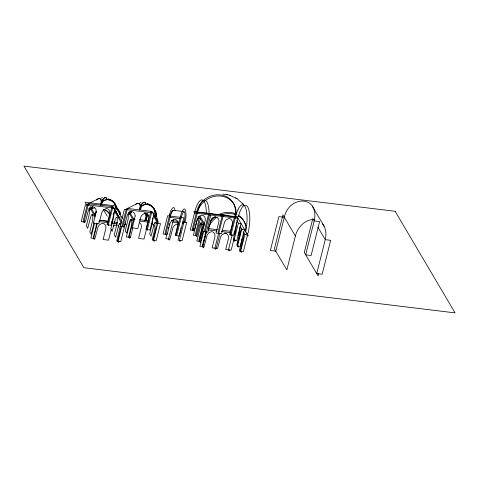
<?xml version="1.0" encoding="UTF-8"?>
<svg xmlns="http://www.w3.org/2000/svg" width="479" height="479" viewBox="0 0 479 479"><rect width="100%" height="100%" fill="white"/><g stroke="black" fill="none" stroke-linecap="round" stroke-linejoin="round"><path stroke-width="0.72" d="M96.495 223.142L95.98 226.872L93.249 237.776L94.285 239.536L94.638 238.123M120.936 226.118L120.427 229.842L117.69 240.751L118.732 242.512L119.085 241.099M205.533 231.465L205.024 235.195L202.288 246.104L203.336 247.871L203.689 246.457M180.822 228.8L180.846 227.806M153.514 240.219L158.1 221.963L154.992 216.688L155.262 215.173A12.442 10.915 -32 0 0 155.172 212.215A13.065 11.478 -32.4 0 0 149.771 204.665L149.478 204.581M155.118 216.077L154.986 216.706A9.161 7.718 67.5 0 0 149.406 205A9.161 7.718 67.5 0 0 139.658 209.922A9.161 3.694 -66.2 0 0 135.24 204.916M116.193 211.323L116.062 211.952A12.945 11.406 -30.5 0 0 116.181 211.371A9.161 7.718 67.5 0 1 116.062 211.946M173.224 220.059L173.446 219.316M184.882 222.364C187.529 215.442 185.241 199.683 180.517 216.239L175.931 234.494L176.625 235.668L181.212 217.412C184.984 204.545 185.996 216.861 183.972 222.1L179.391 240.356L180.08 241.53L180.349 240.452M173.057 220.771L173.278 220.065M83.915 221.951L88.501 203.695L112.954 206.671L114.068 208.569M84.609 221.148L84.262 222.537L83.226 220.777L87.483 203.826L88.172 205M94.603 223.202L90.878 238.033L94.95 238.53L98.093 226.681L99.692 224.555L102.195 223.376A3.263 2.874 -30.5 0 1 103.674 223.555C105.787 224.406 106.266 227.1 105.721 229.088L103.099 239.518L108.535 240.183L111.29 229.285M93.597 238.362L97.321 223.531M108.362 224.926L112.942 206.671L113.99 208.431M118.038 241.338L121.762 226.507M122.846 226.693L127.438 208.431L134.575 204.82M125.013 224.717L120.756 241.667L116.678 241.171L119.469 229.782L119.217 227.345L117.942 225.579M129.067 237.243L133.653 218.981L129.629 212.155M130.114 237.003L129.761 238.416L128.725 236.656L131.665 224.723L131.785 219.657A3.263 1.012 -83.1 0 0 131.408 219.017L130.498 219.538L129.671 221.34L126.648 233.141L125.264 230.794L128.21 218.861L128.324 213.796A3.263 1.012 -83.1 0 0 128.162 213.389M132.875 227.669L130.426 237.404L126.354 236.913L130.611 219.963L133.324 220.292L128.57 212.221M146.454 229.327L144.005 239.063L138.575 238.398L141.197 227.968C141.742 225.974 141.263 223.286 139.15 222.436M147.292 229.669L151.885 211.413L127.432 208.437M154.561 239.979L154.202 241.392L153.166 239.632L156.106 227.699L156.226 222.633A3.263 1.012 -83.1 0 0 155.849 221.993L154.945 222.513L154.112 224.316L151.095 236.117L149.711 233.77L152.55 222.364L152.933 217.753M169.656 214.915L165.069 233.171L165.758 234.345L170.344 216.089L169.596 214.909C169.632 212.125 174.212 202.581 174.967 210.784M167.213 233.105L165.812 238.704L169.883 239.201L173.021 227.351L174.625 225.226L177.122 224.046A3.263 2.874 -30.5 0 1 178.607 224.226M168.398 228.393L168.692 227.214M169.279 224.891L169.566 223.747M169.488 239.129L169.219 240.207L168.524 239.033L173.111 220.777L173.284 221.07M180.649 229.758L178.032 240.189L182.104 240.686L186.69 222.43L182.523 221.927M192.965 230.285L197.54 212.029A20.154 6.275 -83.1 0 1 204.359 200.228M193.833 228.782L193.306 230.872L192.271 229.112L196.528 212.161L197.222 213.335M199.186 240.835L203.443 223.885M203.832 230.83L199.929 246.368L204 246.865L207.138 235.015L208.742 232.89L211.245 231.71A3.263 2.874 -30.5 0 1 212.724 231.89C214.837 232.746 215.316 235.434 214.772 237.422L212.149 247.859L217.562 248.517L220.699 236.668L222.304 234.542L224.807 233.363A3.263 2.874 -30.5 0 1 226.286 233.542C228.399 234.393 228.878 237.087 228.333 239.075L225.711 249.505L231.141 250.17L234.069 238.793M202.635 246.685L206.347 231.908M202.641 246.697L206.371 231.866M206.527 231.938L210.784 214.987M218.592 233.357L214.867 248.188L215.556 249.361L215.909 247.948M216.203 248.35L219.915 233.572M230.968 234.914L235.566 216.658L234.872 215.49A20.154 17.753 -30.6 0 0 220.454 194.917A20.154 17.753 -30.6 0 0 196.845 210.862L197.54 212.029A20.154 17.771 -30.4 0 1 221.13 196.091A20.154 17.771 -30.4 0 1 235.584 216.664A20.136 6.227 -83 0 1 238.009 209.676M231.662 234.105L231.315 235.494L230.279 233.74L234.536 216.789L235.225 217.963M232.171 235.009L228.447 249.84L229.136 251.014L229.489 249.601M235.123 239.967L234.77 241.356L233.387 239.015L236.231 227.603L236.572 222.621M237.189 245.458L241.446 228.513M238.572 245.823L238.225 247.212L236.848 244.877L239.787 232.938L239.907 227.878A3.263 1.012 -83.1 0 0 239.739 227.471M240.65 251.325L244.901 234.363M241.697 251.086L241.338 252.499L240.296 250.727L243.236 238.793L243.356 233.728A3.263 1.012 -83.1 0 0 243.093 233.183M284.31 217.268L275.796 251.17L270.366 250.511L278.88 216.61L284.31 217.268C288.915 195.169 319.876 195.049 314.188 220.909L305.674 254.81L311.105 255.469L319.619 221.567L314.188 220.909L312.805 218.562L304.291 252.463L318.116 275.904L318.661 273.743M295.369 236.027L286.855 269.928L274.413 248.829L282.927 214.927L295.369 236.027C297.501 227.315 305.315 218.747 314.895 219.592M170.29 216.083L170.728 214.706M96.68 211.628A9.161 7.718 67.5 0 0 95.07 214.832L95.555 213.323M210.64 221.202L207.886 232.099L202.467 231.441L205.09 221.011C205.635 219.023 205.156 216.328 203.042 215.478A3.263 2.874 -30.5 0 0 201.563 215.299L199.06 216.478L197.456 218.604L194.318 230.453L190.247 229.956L194.504 213.005L237.943 218.292L233.686 235.243L229.609 234.746L232.231 224.316C232.776 222.322 232.297 219.633 230.189 218.783A3.263 2.874 -30.5 0 0 228.705 218.598L226.202 219.777L224.603 221.909L221.466 233.752L216.029 233.093L218.652 222.663C220.855 217.095 212.67 214.724 211.035 220.256M94.052 222.909L91.178 234.261L89.795 231.914L92.734 219.981L92.854 214.915A3.263 1.012 -83.1 0 0 92.477 214.281L91.567 214.796L90.741 216.604L87.717 228.399L86.334 226.052L89.28 214.119L89.393 209.06A3.263 1.012 -83.1 0 0 89.232 208.652M203.09 231.237L200.216 242.584L198.839 240.248L201.779 228.315L201.898 223.25A3.263 1.012 -83.1 0 0 201.521 222.609L200.617 223.13L199.785 224.932L196.767 236.734L195.384 234.387L198.324 222.454L198.444 217.388A3.263 1.012 -83.1 0 0 198.067 216.748M130.713 213.107L130.533 213.73L131.03 212.227M170.668 214.7L170.937 214.029M170.883 214.023L171.404 212.76M210.652 221.208L211.023 220.256M171.111 213.365L172.38 210.88M171.59 212.185L173.045 210.299M211.287 219.789L211.574 219.334M211.898 218.903L213.879 217.31L215.897 216.951M113.272 226.208L115.774 225.028A3.263 2.874 -30.5 0 1 117.259 225.208M90.286 202.791L95.65 200.084M94.872 207.623L91.615 208.976L92.1 207.467A12.442 10.897 -31.8 0 1 92.531 206.641M237.973 235.081L238.386 235.015A3.263 2.874 -30.5 0 1 239.865 235.195M101.291 197.941L102.566 197.767M140.221 202.701L141.131 202.557M172.991 210.287L184.098 211.592M222.807 194.103L227.004 194.624M170.015 217.394L180.882 218.717M171.41 220.574L178.182 221.394M172.781 222.082L178.577 222.789M182.2 223.226L183.649 223.406M133.653 218.987L135.138 219.166M139.407 219.687L148.466 220.789M208.682 228.621L217.454 229.686M221.843 230.219L230.621 231.291M234.273 231.734L235.734 231.914M238.662 232.267L240.123 232.447M246.601 233.237L247.96 233.399A20.154 6.269 -83.1 0 0 247.703 206.946A20.154 6.269 -83.1 0 0 238.267 216.963L194.821 211.7A20.154 6.239 -83 0 1 202.156 199.911A20.154 6.239 -83 0 1 206.323 213.406M139.994 221.1L148.143 222.094M154.807 222.909L160.489 223.597L156.232 240.548L152.154 240.051L154.945 228.663L154.687 226.22L153.418 224.459M208.329 229.92L216.891 230.968M221.202 231.489L230.836 232.662M233.794 233.022L235.279 233.201M238.243 233.56L239.793 233.752M224.753 233.01L226.226 233.189M246.847 235.698L248.32 235.878L237.261 217.125L193.803 211.832L194.54 213.083M99.662 220.286L107.817 221.28M111.511 221.729L113.002 221.909M114.002 222.034L117.6 222.472M99.62 220.286L108.248 221.334M124.582 224.406L126.037 224.585L124.935 222.711M98.59 221.502L108.224 222.675M111.188 223.034L117.11 223.759M119.331 224.028L120.816 224.208M227.339 194.696L229.92 195.372M226.818 194.588L227.459 194.719M108.074 198.959L108.392 199.036M230.177 195.456L237.189 198.839L242.955 203.94M109.014 199.21C112.715 200.324 115.714 203.587 116.271 207.449A12.442 11.017 -29 0 1 116.451 208.94M229.734 195.318L230.423 195.534M88.501 203.695L89.777 204.258M149.741 204.713L149.867 204.784A13.065 11.544 -28.6 0 1 155.256 212.197A12.442 11.017 -29 0 1 155.316 215.173M106.003 197.833L105.865 197.749A12.969 3.988 -83.4 0 0 102.147 200.821M235.608 197.863L236.009 198.108M236.321 198.294L236.77 198.563M116.637 207.485L118.72 210.239L119.726 213.311M242.637 203.569L243.715 204.844M322.319 223.561C326.055 227.95 326.612 234.237 325.247 239.662L316.733 273.563L322.163 274.222L330.678 240.32L325.247 239.662L317.876 227.16M312.224 206.06L324.115 226.22M236.692 220.442L238.59 223.645M240.075 226.166L242.308 229.956M243.428 231.848L244.913 234.375L247.625 234.704L243.368 251.655L239.29 251.158L242.111 238.776M199.773 215.819L204.611 224.022M199.048 216.436L204.288 225.328M200.444 223.088L201.545 224.962M180.517 216.239L181.212 217.412M183.972 222.1L184.187 222.466M151.885 211.413L152.921 213.167M153.346 213.891L158.1 221.963L155.214 211.604M151.55 212.712L150.855 211.538L146.598 228.489L147.64 230.255M153.382 215.819L157.771 223.268M129.51 211.952L130.545 213.712A9.161 7.718 67.5 0 1 131.474 211.461M127.103 209.736L126.414 208.569L122.151 225.519L123.193 227.28M122.355 218.334L114.978 205.832L85.1 202.192L86.944 205.317M114.804 209.826L121.888 221.819M114.679 209.604L119.505 217.807L119.648 217.185A9.161 3.694 -66.2 0 1 119.516 217.807A12.939 11.4 -30.5 0 0 119.63 217.227M112.619 207.976L111.924 206.802L107.667 223.753L108.709 225.513M114.104 210.503L121.564 223.148M103.847 210.401L107.308 216.263M90.363 206.85L95.584 215.688M89.663 207.527L95.249 216.993M88.789 208.449L89.896 210.323M92.106 214.071L93.213 215.945M113.906 212.311L113.721 217.095L110.781 229.028L112.164 231.375L115.182 219.574L116.014 217.771L116.918 217.25A3.263 1.012 -83.1 0 1 117.295 217.891L117.175 222.957L114.236 234.89L115.619 237.237L118.642 225.435L119.469 223.633L120.379 223.112A3.263 1.012 -83.1 0 1 120.756 223.753L120.942 225.16M151.25 223.909A3.263 2.874 -30.5 0 1 152.729 224.088M145.287 203.395A21.166 6.143 -86.8 0 1 145.46 203.653M144.82 202.629A12.514 3.904 -82.3 0 1 145.185 202.994M141.107 205.892A12.939 4.066 -82.3 0 1 144.85 202.473A12.226 3.748 -84.3 0 1 145.233 202.731M147.083 213.233A12.939 4.066 -82.3 0 1 146.873 215.388A13.837 4.209 -83.1 0 1 146.742 216.071M141.018 205.269A12.939 3.94 -85 0 1 144.796 202.785M140.856 206.132A13.837 4.239 -82.8 0 1 141.065 205.653M140.137 208.688A12.52 3.826 -82.7 0 1 140.922 206.431M139.233 209.76A9.239 8.137 55.3 0 1 149.867 205.162A9.239 8.137 55.3 0 1 155.507 216.939M146.819 203.749A13.256 11.688 -30.1 0 1 149.598 204.671M145.448 202.886A22.244 7.317 -79.3 0 1 145.586 203.048M140.892 206.221A13.837 4.347 -83.4 0 1 141.101 205.748M139.982 208.239A12.52 3.946 -83.4 0 1 140.832 205.916M135.431 204.323A9.239 4.634 -61.7 0 1 140.73 209.515M129.186 214.317A9.239 4.634 -61.7 0 1 130.066 211.359M131.09 212.239A12.442 10.897 -31.8 0 1 131.462 211.395M146.754 215.376A13.837 4.377 -83 0 1 146.67 216.059M146.849 216.095A12.52 3.97 -83 0 1 146.346 219.071M154.352 210.239A9.239 4.76 -64 0 1 156.298 216.131M144.826 220.909A9.239 4.76 -64 0 1 147.736 214.077M146.867 203.611A12.957 11.4 -30.6 0 1 149.52 204.521M146.664 213.43A12.939 3.796 -84.7 0 1 146.538 215.364M146.562 216.035A12.52 3.796 -83.1 0 1 146.113 218.795M130.019 213.496A9.239 8.263 58.3 0 1 131.192 211.209M145.065 212.64A9.239 8.263 58.3 0 1 146.287 220.675M130.959 212.203A12.442 11.029 -29.3 0 1 131.324 211.347M154.376 210.335A9.161 3.694 -66.2 0 1 154.992 216.688M148.107 215.011A9.161 3.694 -66.2 0 0 145.879 220.478A9.161 7.718 67.5 0 0 144.724 212.88M130.545 213.712A9.161 3.694 -66.2 0 1 131.342 211.239M118.714 211.293A9.239 4.76 -64 0 1 120.696 213.532M120.924 216.424A9.239 4.76 -64 0 1 120.828 217.238M113.014 214.215A9.239 4.76 -64 0 1 113.715 213.448M119.702 213.317A12.442 10.915 -32 0 1 119.798 214.221M94.549 214.604A9.239 8.263 58.3 0 1 96.291 211.622M103.745 209.491A9.239 8.263 58.3 0 1 110.38 215.215M95.489 213.305A12.442 11.029 -29.3 0 1 96.447 211.341M116.301 208.76A9.161 7.718 67.5 0 0 109.05 199.791A9.161 7.718 67.5 0 0 100.728 205.18A9.161 3.694 -66.2 0 0 96.309 200.18M92.411 206.503A9.161 3.694 -66.2 0 0 91.615 208.976A12.945 11.406 -30.5 0 1 92.429 206.712M106.362 198.635A21.166 6.143 -86.8 0 1 106.53 198.893M105.937 197.917A12.55 3.916 -82.3 0 1 106.338 198.366M102.177 201.096A12.957 4.066 -82.5 0 1 105.871 197.701M101.931 201.372A13.837 4.239 -82.8 0 1 102.141 200.899M101.213 203.928A12.52 3.826 -82.7 0 1 101.991 201.677M100.303 205A9.239 8.137 55.3 0 1 109.499 199.905A9.239 8.137 55.3 0 1 116.96 209.197M116.768 211.473A9.239 8.137 55.3 0 1 116.583 212.179M106.015 197.755A12.22 3.748 -84.3 0 1 106.356 198.007M101.967 201.461A13.837 4.347 -83.4 0 1 102.171 200.988M101.051 203.485A12.52 3.946 -83.4 0 1 101.907 201.156M96.501 199.563A9.239 4.634 -61.7 0 1 101.799 204.755M90.256 209.562A9.239 4.634 -61.7 0 1 91.142 206.605M118.66 211.323A9.161 3.694 -66.2 0 1 119.972 214.46M113.301 215.041A9.161 3.694 -66.2 0 1 113.649 214.532M103.973 209.592A9.161 7.718 67.5 0 1 109.841 215.197M116.098 207.024A12.939 11.4 -30.5 0 1 119.834 214.335M95.082 214.832A12.939 11.4 -30.5 0 1 96.459 211.49M107.961 198.929A12.945 11.406 -30.5 0 1 116.403 209.054M237.991 209.61A20.16 6.263 -83.1 0 1 245.835 208.533A20.16 6.263 -83.1 0 1 245.499 232.052A20.16 17.765 -30.5 0 0 238.392 215.167M205.192 200.318A20.154 6.275 -83.1 0 1 209.066 213.963M210.059 222.124A20.16 17.765 -30.5 0 1 215.281 216.73M218.4 214.802A20.16 17.765 -30.5 0 1 235.554 213.706M238.38 215.915A20.154 17.765 -30.5 0 1 245.961 225.729M208.521 227.597A20.154 17.765 -30.5 0 1 217.292 216.999M220.436 215.34A20.154 17.765 -30.5 0 1 235.524 214.604M96.243 211.221L93.423 223.106L98.854 223.771L101.991 211.922L103.596 209.796L106.093 208.616A3.263 2.874 -30.5 0 1 107.577 208.796C109.691 209.646 110.17 212.341 109.619 214.329L107.003 224.759L111.074 225.256L115.331 208.305L85.46 204.671L81.202 221.621L85.274 222.118L88.411 210.269L90.016 208.143L92.513 206.964A3.263 2.874 -30.5 0 1 93.998 207.144L95.776 208.844L96.243 211.221M135.174 215.963L132.354 227.848L137.784 228.507L140.922 216.658L142.52 214.532L145.023 213.353A3.263 2.874 -30.5 0 1 146.508 213.532C148.622 214.388 149.101 217.077 148.55 219.065L145.933 229.501L150.005 229.992L154.262 213.041L124.384 209.407L120.127 226.357L124.205 226.854L127.342 215.005L128.941 212.88L131.444 211.7A3.263 2.874 -30.5 0 1 132.928 211.88L134.707 213.58L135.174 215.963M178.092 223.615L175.266 235.5L179.338 235.997L183.924 217.741L167.632 215.76L163.046 234.015L167.117 234.506L170.255 222.663L171.859 220.538L174.356 219.358A3.263 2.874 -30.5 0 1 175.841 219.538L177.619 221.238L178.092 223.615M146.215 218.927L145.867 220.496L146.239 218.927M197.617 218.28L193.36 235.231L196.073 235.56L200.33 218.61L197.617 218.28M201.072 224.142L196.815 241.093L199.527 241.422L203.791 224.471L201.072 224.142M208.754 213.652L204.491 230.603L205.186 231.77L209.443 214.82L208.754 213.652M222.334 215.305L218.077 232.255L218.765 233.423L223.022 216.472L222.334 215.305M238.338 223.238L234.081 240.189L236.794 240.518L241.051 223.567L238.338 223.238M241.793 229.094L237.536 246.044L240.254 246.38L244.512 229.429L241.793 229.094M100.794 204.868L100.716 205.18L100.895 204.569L100.794 204.868M139.724 209.628L139.64 209.94L140.072 208.467L139.724 209.628M101.039 203.988L101.039 203.988M395.139 211.293L23.95 166.117L83.861 267.707L455.05 312.883L395.139 211.293"/></g></svg>
